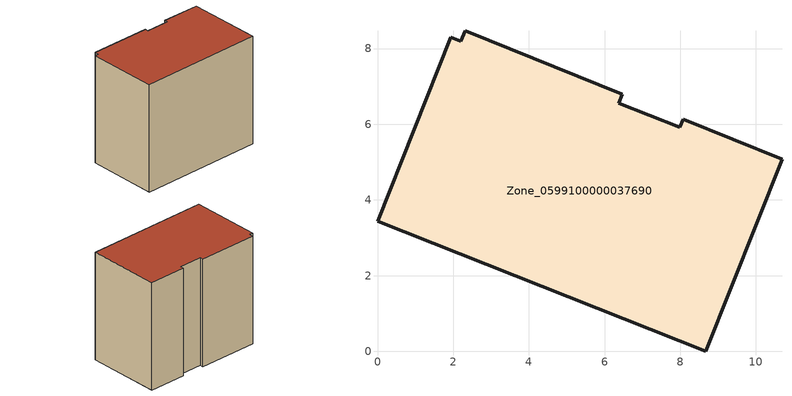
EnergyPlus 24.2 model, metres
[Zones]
Zone_0599100000037690
 floor ground (C_G): 8.08,6.14 10.69,5.08 8.67,0 0,3.44 1.94,8.3 2.2,8.2 2.32,8.47 6.47,6.79 6.37,6.56 7.99,5.92 z0.33
 wall outside (C_F): 7.99,5.92 6.37,6.56 6.47,6.79 2.32,8.47 2.2,8.2 1.94,8.3 0,3.44 8.67,0 10.69,5.08 8.08,6.14 7.99,5.92 z0.33:8.51
 roof outside (C_R): 10.69,5.08 8.08,6.14 7.99,5.92 6.37,6.56 6.47,6.79 2.32,8.47 2.2,8.2 1.94,8.3 0,3.44 8.67,0 z8.51
[BUILDING]
Pand.0599100000037690: North Axis=0; Terrain=City; Loads Convergence Tolerance Value=0.04; Temperature Convergence Tolerance Value=0.4; Solar Distribution=FullExterior; Maximum Number of Warmup Days=25; Minimum Number of Warmup Days=1
[Site:Location]
Rotterdam.The.Hague.AP_ZH_NLD Design_Conditions: Latitude=51.96; Longitude=4.45; Time Zone=1; Elevation=-4.5
[SITE:GROUNDTEMPERATURE:BUILDINGSURFACE]
18, 18, 18, 18, 18, 18, 18, 18, 18, 18, 18, 18
[MATERIAL] Thermal Absorptance=0.9; Solar Absorptance=0.7; Visible Absorptance=0.7
Name | Roughness | Thickness | Conductivity | Density | Specific Heat
G.TC.1965-1974 | MediumSmooth | 0.15 | 0.882353 | 540 | 1210
F.TC.1965-1974 | Rough | 0.3 | 0.697674 | 1920 | 840
R.TC.1965-1974 | MediumRough | 0.2 | 0.232558 | 1500 | 1000
[CONSTRUCTION]
C_G: G.TC.1965-1974
C_F: F.TC.1965-1974
C_R: R.TC.1965-1974
[ZONE]
Zone_0599100000037690: Type=1; Multiplier=1; Ceiling Height=Autocalculate; Volume=Autocalculate; Floor Area=autocalculate; Part of Total Floor Area=Yes
[ZONEINFILTRATION:DESIGNFLOWRATE]
Infil_Zone_0599100000037690: Zone or ZoneList or Space or SpaceList=Zone_0599100000037690; Schedule=AlwaysOn; Design Flow Rate Calculation Method=Flow/Area; Flow Rate per Floor Area=0.003; Constant Term Coefficient=1; Temperature Term Coefficient=0; Velocity Term Coefficient=0; Velocity Squared Term Coefficient=0
[HVACTEMPLATE:ZONE:IDEALLOADSAIRSYSTEM]
Zone_0599100000037690: Maximum Heating Supply Air Temperature=50; Minimum Cooling Supply Air Temperature=13; Maximum Heating Supply Air Humidity Ratio=0.0156; Minimum Cooling Supply Air Humidity Ratio=0.0077; Heating Limit=NoLimit; Cooling Limit=NoLimit; Dehumidification Control Type=ConstantSensibleHeatRatio; Cooling Sensible Heat Ratio=0.7; Dehumidification Setpoint=60; Humidification Control Type=None; Humidification Setpoint=30; Outdoor Air Method=None; Outdoor Air Flow Rate per Person=0.00944; Outdoor Air Flow Rate per Zone Floor Area=0; Outdoor Air Flow Rate per Zone=0; Demand Controlled Ventilation Type=None; Outdoor Air Economizer Type=NoEconomizer; Heat Recovery Type=None; Sensible Heat Recovery Effectiveness=0.7; Latent Heat Recovery Effectiveness=0.65
[ZONECONTROL:THERMOSTAT]
ThermostatControl_Zone_0599100000037690: Zone or ZoneList=Zone_0599100000037690; Control Type Schedule=DualSetpointControlType; Control 1=Thermostat_Zone_0599100000037690; Temperature Difference Between Cutout And Setpoint=0
[THERMOSTATSETPOINT:DUALSETPOINT]
Thermostat_Zone_0599100000037690: Heating Setpoint Temperature Schedule=HeatingSetpoint_Zone_0599100000037690; Cooling Setpoint Temperature Schedule=CoolingSetpoint_Zone_0599100000037690
[SCHEDULE:COMPACT]
HeatingSetpoint_Zone_0599100000037690: Through: 12/31, For: AllDays, Until: 24:00, 21
CoolingSetpoint_Zone_0599100000037690: Through: 12/31, For: AllDays, Until: 24:00, 24
DualSetpointControlType: Through: 12/31, For: AllDays, Until: 24:00, 4
AlwaysOn: Through: 12/31, For: AllDays, Until: 24:00, 1
